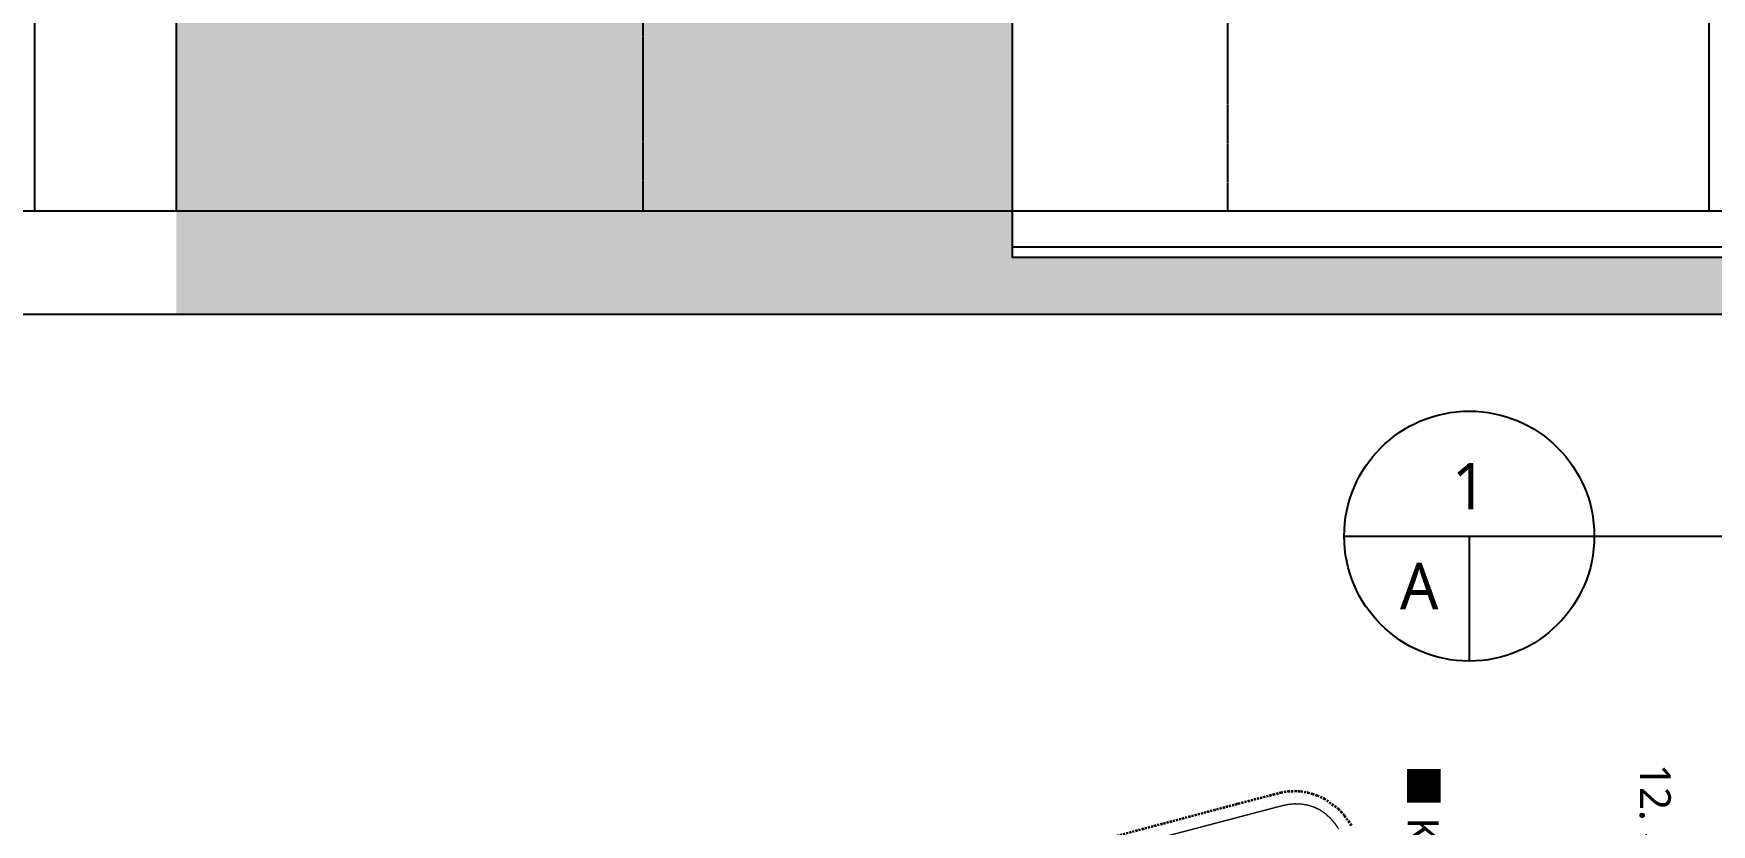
# Model space of a CAD drawing. Header units: millimetres. Extents: x -65167 to 413267, y -17142 to 66587.
# Drawn here: x 257972 to 267731, y 6346 to 10949 of the extents above; entities that cross this region are included whole.
import ezdxf
from ezdxf.enums import TextEntityAlignment as Align

# ---------------------------------------------------------------- set-up
doc = ezdxf.new("R2010")
doc.units = ezdxf.units.MM
doc.header["$LTSCALE"] = 75
doc.header["$MEASUREMENT"] = 0
doc.linetypes.add('-HID', pattern=[2.5, 1.5, -1])
doc.linetypes.add('CENTER', pattern=[2, 1.25, -0.25, 0.25, -0.25])
doc.layers.get('0').update_dxf_attribs({"linetype": 'CONTINUOUS'})
doc.layers.get('Defpoints').update_dxf_attribs({"color": 171, "linetype": 'CONTINUOUS'})
for name, color, linetype in [('CEN(ST)', 1, 'CENTER'), ('ELE9', 9, 'CONTINUOUS'), ('FIN-2', 9, 'CONTINUOUS'), ('HAT 254', 254, 'CONTINUOUS'), ('LAND-3', 9, 'CONTINUOUS'), ('SASAC 도면명', 2, 'CONTINUOUS'), ('SYM', 7, 'CONTINUOUS'), ('TEXT', 3, 'CONTINUOUS')]:
    doc.layers.add(name, color=color, linetype=linetype)
doc.styles.add('나눔바른고딕', font='NanumBarunGothic.ttf')

# ---------------------------------------------------------------- blocks, each defined once
blk = doc.blocks.new('weee')
at = {"layer": 'ELE9', "color": 253, "linetype": '-HID', "ltscale": 0.1}
for points in [[(-6210.4, 47792), (-6467.2, 48762.2), (-6469.4, 48770.3), (-6522.2, 48972.4), (-6533.5, 49017.9), (-6540.5, 49059.4), (-6542.9, 49100.5), (-6540.7, 49134.4), (-6533.2, 49174.5), (-6525.2, 49202.2), (-6516.1, 49230.4), (-6498.3, 49269.2), (-6439, 49351.9), (-6422.7, 49368.1), (-6398.6, 49389.6), (-6366.5, 49412.1), (-6332.9, 49432.5)], [(-6206.3, 47792), (-6465.5, 48771), (-6518.4, 48973.4), (-6529.6, 49018.7), (-6536.6, 49059.8), (-6539, 49100.5), (-6536.8, 49133.9), (-6529.3, 49173.6), (-6521.5, 49201), (-6512.4, 49228.9), (-6494.9, 49267.2), (-6436, 49349.3), (-6420, 49365.2), (-6396.2, 49386.5), (-6364.3, 49408.9), (-6331.2, 49429)]]:
    blk.add_lwpolyline(points, dxfattribs=at)
at = {"layer": 'LAND-3', "color": 253, "ltscale": 0.1, "const_width": 8}
blk.add_lwpolyline([(-6319.7, 49353.7), (-6351.5, 49331.9), (-6380.9, 49306.6), (-6407.5, 49278), (-6429.5, 49246.3), (-6446.7, 49211.6), (-6458.2, 49174.6), (-6464.2, 49136.6), (-6466, 49097.7), (-6462, 49058.9), (-6453.7, 49020.9), (-6020.1, 47373.6)], dxfattribs=at)
at = {"layer": 'TEXT', "style": '나눔바른고딕'}
blk.add_text('■ KEY PLAN', height=180, dxfattribs=at).set_placement((-6693, 49845.7), align=Align.MIDDLE_LEFT)

msp = doc.modelspace()

# ---------------------------------------------------------------- hatches: boundary and pattern name
at = {"layer": 'HAT 254', "ltscale": 1000}
h = msp.add_hatch(color=256, dxfattribs=at)
h.dxf.hatch_style = 1
h.paths.add_polyline_path([(276752.1, 24535.2), (276752.1, 12145), (269517.1, 12145), (269517.1, 9645), (263667.1, 9645), (263667.1, 12145), (261082.1, 12145), (261082.1, 24535.2), (258801.9, 24535.2), (258801.9, 9316.1), (280217.1, 9316.1), (280217.1, 24535.2)])

# ---------------------------------------------------------------- linework, layer by layer
at = {"layer": 'CEN(ST)', "ltscale": 0.1}
for p, q in [((261517.1, 9916.1), (261517.1, 54495.8)), ((264917.1, 54495.8), (264917.1, 9916.1))]:
    msp.add_line(p, q, dxfattribs=at)
at = {"layer": 'CEN(ST)', "ltscale": 10000}
msp.add_line((267717.1, 54495.8), (267717.1, 9916.1), dxfattribs=at)
at = {"layer": 'Defpoints', "ltscale": 1000}
for points in [[(256926.9, 9316.1), (282317.1, 9316.1), (282317.1, 56370.8), (256926.9, 56370.8)], [(257451.9, 9916.1), (281567.1, 9916.1), (281567.1, 55845.8), (257451.9, 55845.8)], [(257976.9, 9916.1), (281042.1, 9916.1), (281042.1, 55320.8), (257976.9, 55320.8)]]:
    msp.add_lwpolyline(points, close=True, dxfattribs=at)
msp.add_lwpolyline([(258801.9, 54495.8), (258801.9, 9916.1), (280217.1, 9916.1), (280217.1, 54495.8)], dxfattribs=at)
at = {"layer": 'FIN-2', "ltscale": 0.5}
msp.add_lwpolyline([(276752.1, 12145), (269517.1, 12145), (269517.1, 9645), (263667.1, 9645), (263667.1, 12145), (261082.1, 12145), (261082.1, 25775)], dxfattribs=at)
at = {"layer": 'SASAC 도면명', "ltscale": 10000}
msp.add_lwpolyline([(269517.1, 12205), (269517.1, 9705), (263667.1, 9705), (263667.1, 12205)], dxfattribs=at)
at = {"layer": 'SYM'}
for p, q in [((265595.6, 8023.6), (274524.4, 8023.6)), ((266322.8, 8023.6), (266322.8, 7296.3))]:
    msp.add_line(p, q, dxfattribs=at)
msp.add_circle((266322.8, 8023.6), 727.3, dxfattribs=at)

# ---------------------------------------------------------------- block references
at = {"rotation": 270}
msp.add_blockref('weee', (216209.4, 0), dxfattribs=at)

# ---------------------------------------------------------------- texts
at = {"layer": 'TEXT', "style": '나눔바른고딕'}
for s, p in [('1', (266322.8, 8314.5)), ('A', (266031.9, 7732.7))]:
    msp.add_text(s, height=270, dxfattribs=at).set_placement(p, align=Align.MIDDLE)
msp.add_text('12. 기둥,보의 철골은 3시간이상 내화성능 확보할것.', height=180, rotation=270, dxfattribs=at).set_placement((267405.1, 6698.1), align=Align.MIDDLE_LEFT)

doc.saveas('drawing.dxf')
